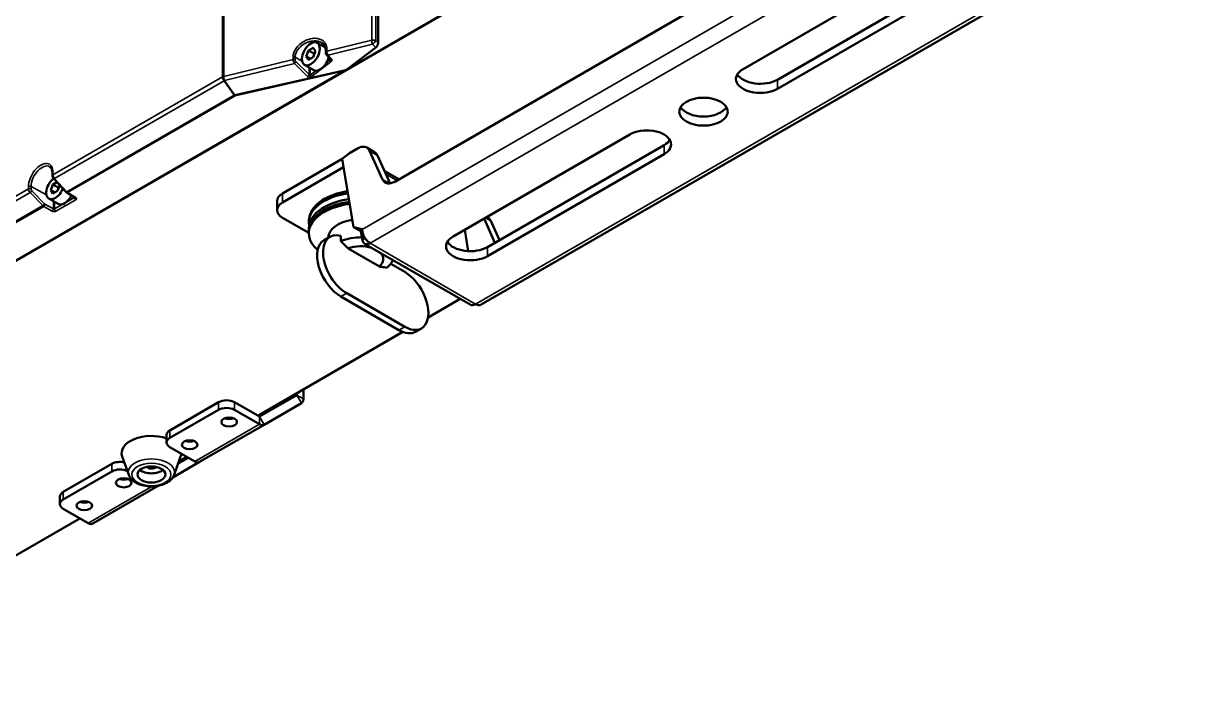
# Model space of a CAD drawing. Header units: millimetres. Extents: x 100 to 5488, y 100 to 4218.
# Drawn here: x 3238.7 to 3553.2, y 856.6 to 1033.5 of the extents above; entities that cross this region are included whole.
import ezdxf

# ---------------------------------------------------------------- set-up
doc = ezdxf.new("R2010")
doc.units = ezdxf.units.MM
doc.header["$LTSCALE"] = 20
doc.layers.add('Visible (ANSI)', color=7, linetype='Continuous', lineweight=50)
doc.layers.add('Visible Narrow (ANSI)', color=7, linetype='Continuous', lineweight=35)

msp = doc.modelspace()

# ---------------------------------------------------------------- linework, layer by layer
at = {"layer": 'Visible (ANSI)'}
for p, q in [((3333.842, 1028.246), (3333.842, 1080.761)), ((3471.492, 1067.885), (3338.32, 990.998)), ((3479.153, 1048.568), (3431.776, 1021.215)), ((3361.517, 957.999), (3512.107, 1044.942)), ((3440.969, 1018.358), (3488.345, 1045.71)), ((3440.969, 1015.908), (3488.345, 1043.261)), ((3315.199, 1026.185), (3314.586, 1024.607)), ((3315.199, 1026.185), (3316.423, 1026.892)), ((3316.751, 1025.288), (3315.199, 1026.185)), ((3317.036, 1026.021), (3316.423, 1026.892)), ((3316.423, 1024.443), (3317.036, 1026.021)), ((3317.511, 1028.258), (3319.722, 1026.982)), ((3319.786, 1026.429), (3319.786, 1025.748)), ((3325.463, 1021.146), (3333.241, 1027.039)), ((3314.111, 1022.369), (3316.586, 1020.94)), ((3314.586, 1024.607), (3315.199, 1023.736)), ((3315.647, 1023.994), (3314.586, 1024.607)), ((3316.423, 1024.443), (3315.199, 1023.736)), ((3320.152, 1024.891), (3320.974, 1024.023)), ((3095.403, 888.263), (3324.794, 1020.702)), ((3401.371, 1003.661), (3353.995, 976.308)), ((3332.924, 998.934), (3330.803, 1000.159)), ((3363.187, 973.45), (3410.563, 1000.803)), ((3324.232, 997.108), (3308.191, 987.846)), ((3324.224, 997.159), (3326.174, 998.682)), ((3327.294, 978.829), (3324.224, 997.159)), ((3328.303, 999.911), (3326.174, 998.682)), ((3331.567, 999.283), (3335.057, 991.626)), ((3337.112, 990.546), (3333.688, 998.058)), ((3363.187, 971.001), (3410.563, 998.353)), ((3324.606, 994.874), (3308.191, 985.397)), ((3335.613, 993.836), (3339.424, 991.635)), ((3246.473, 993.327), (3246.473, 992.647)), ((3246.609, 990.259), (3247.674, 990.874)), ((3246.819, 991.803), (3250.073, 988.265)), ((3246.609, 990.259), (3245.997, 988.681)), ((3245.997, 988.681), (3246.609, 987.81)), ((3247.057, 988.068), (3245.997, 988.681)), ((3248.162, 989.363), (3246.609, 990.259)), ((3247.834, 988.517), (3246.609, 987.81)), ((3247.834, 988.517), (3248.429, 990.052)), ((3250.305, 988.07), (3252.485, 986.722)), ((3245.522, 986.443), (3247.996, 985.015)), ((3306.727, 983.356), (3306.727, 985.805)), ((3308.191, 981.314), (3315.247, 977.241)), ((3315.47, 981.64), (3315.341, 981.004)), ((3363.054, 981.539), (3363.33, 981.379)), ((3315.47, 978.718), (3315.341, 978.082)), ((3329.587, 978.299), (3327.294, 978.829)), ((3329.415, 977.604), (3327.294, 978.829)), ((3329.587, 978.299), (3329.612, 978.152)), ((3358.047, 972.364), (3357.087, 978.094)), ((3362.266, 981.084), (3365.213, 974.62)), ((3366.45, 975.334), (3364.094, 980.504)), ((3319.372, 975.3), (3320.928, 976.198)), ((3323.886, 975.01), (3323.886, 976.424)), ((3329.241, 977.705), (3329.644, 975.296)), ((3329.415, 977.604), (3329.671, 977.545)), ((3325.853, 973.057), (3334.194, 968.241)), ((3358.517, 957.999), (3330.233, 974.329)), ((3340.984, 966.771), (3337.224, 968.942)), ((3337.736, 969.795), (3337.912, 969.896)), ((3323.872, 960.157), (3339.428, 951.176)), ((3325.428, 961.056), (3340.984, 952.074)), ((3355.86, 959.534), (3347.258, 954.567)), ((3340.496, 950.664), (3301.586, 928.199)), ((3343.928, 950.73), (3345.484, 951.628)), ((3312.022, 934.224), (3312.022, 933.72)), ((3313.79, 935.245), (3313.79, 932.699)), ((3277.981, 924.272), (3291.062, 931.825)), ((3295.305, 931.825), (3302.022, 927.947)), ((3312.022, 933.72), (3302.022, 927.947)), ((3313.272, 931.555), (3303.272, 925.782)), ((3277.981, 922.231), (3291.062, 929.784)), ((3295.305, 929.784), (3302.022, 925.905)), ((3303.272, 925.782), (3285.948, 915.779)), ((3277.102, 921.006), (3277.102, 923.048)), ((3277.981, 919.782), (3284.698, 915.903)), ((3249.343, 907.738), (3262.424, 915.291)), ((3266.952, 912.301), (3265.196, 917.216)), ((3278.781, 911.642), (3285.948, 915.779)), ((3279.11, 912.301), (3280.866, 917.216)), ((3280.198, 915.346), (3282.93, 916.924)), ((3282.494, 917.176), (3280.425, 915.981)), ((3249.343, 905.697), (3262.424, 913.25)), ((3274.635, 909.247), (3257.31, 899.245)), ((3274.735, 909.305), (3274.635, 909.247)), ((3274.735, 909.305), (3274.702, 909.362)), ((3274.735, 909.305), (3274.894, 909.398)), ((3248.464, 904.472), (3248.464, 906.514)), ((3256.06, 899.369), (3249.343, 903.248)), ((3253.856, 900.642), (3177.552, 856.588))]:
    msp.add_line(p, q, dxfattribs=at)
for centre, major_axis in [((3315.811, 1025.314), (1.7, 2.944)), ((3421.17, 1009.784), (-6.5, 0)), ((3293.891, 926.518), (-2.1, 0)), ((3283.284, 920.394), (-2.1, 0)), ((3273.031, 912.433), (-3.75, 0)), ((3265.606, 910.188), (-2.1, 0)), ((3255, 904.064), (-2.1, 0))]:
    msp.add_ellipse(centre, major_axis=major_axis, ratio=0.5773503, dxfattribs=at)
for centre, major_axis, ratio, start_param, end_param in [((3320.286, 1025.748), (-0.5, 0), 0.5773503, 0, 0.0001811), ((3333.135, 1027.843), (0.463, 0.925), 0.5782294, 4.0057487, 5.4256924), ((3318.286, 1023.885), (-1.7, -2.944), 0.5773503, 0, 2.0682462), ((3320.515, 1025.235), (-0.363, -0.344), 0.3380766, 6.2831153, 6.2831843), ((3321.337, 1024.367), (-0.363, -0.344), 0.3380766, 0.0000001, 0.0002544), ((3324.765, 1021.502), (1.773, 1.185), 0.32587, 4.5140991, 4.8927613), ((3436.373, 1018.562), (-6.5, 0), 0.5773503, 5.4977871, 8.6393798), ((3436.373, 1021.011), (-6.5, 0), 0.5773503, 0.332447, 2.3561945), ((3421.17, 1012.234), (6.5, 0), 0.5773503, 3.4740396, 5.9507384), ((3405.967, 1001.007), (6.5, 0), 0.5773503, 5.4977871, 8.6393798), ((3328.303, 995.829), (2.5, 4.33), 0.5773503, 5.8925783, 7.0685835), ((3405.967, 1003.457), (6.5, 0), 0.5773503, 5.4977871, 5.9507384), ((3330.424, 994.604), (2.5, 4.33), 0.5773503, 5.8925783, 6.2831853), ((3247.222, 989.388), (-1.7, -2.944), 0.5773503, 4.1147457, 8.092969), ((3246.973, 992.647), (-0.5, 0), 0.5773503, 0, 0.0002015), ((3247.187, 992.142), (-0.368, -0.338), 0.3201418, 6.283125, 6.2831837), ((3338.32, 995.08), (-2.5, -4.33), 0.5773503, 5.8925783, 7.0685835), ((3250.568, 988.495), (-0.263, -0.425), 0.5771744, 6.2829672, 6.2831852), ((3311.727, 985.805), (-5, 0), 0.5773503, 5.4977871, 6.2831853), ((3329.246, 980.063), (-14, 0), 0.5773503, 4.9628823, 6.3843731), ((3329.246, 980.707), (-13.87, 0), 0.5773503, 4.9721839, 6.1664558), ((3249.696, 987.959), (-1.7, -2.944), 0.5773503, 0, 1.6756501), ((3311.727, 983.356), (-5, 0), 0.5773503, 5.4977871, 7.0685835), ((3329.246, 977.141), (-14, 0), 0.5773503, 4.9277626, 6.8772689), ((3329.246, 978.43), (-14, 0), 0.5773503, 4.9432346, 6.3630079), ((3329.246, 977.785), (-13.87, 0), 0.5773503, 4.9366891, 6.1664558), ((3329.246, 977.785), (-13.87, 0), 0.5773503, 4.9366891, 6.1664558), ((3360.83, 977.049), (2.5, 4.33), 0.5773503, 5.8925783, 6.2831853), ((3329.246, 975.916), (-8.75, 0), 0.5773503, 4.9761535, 6.2765792), ((3331.733, 976.927), (1.5, -2.598), 0.5773503, 3.9269908, 5.4977871), ((3323.872, 967.506), (-4.5, 7.794), 0.5773503, 0, 2.3561945), ((3325.428, 968.404), (-4.5, 7.794), 0.5773503, 5.7425094, 8.6393798), ((3329.246, 971.017), (-8.75, 0), 0.5773503, 4.681639, 5.3717393), ((3331.733, 976.927), (-1.5, -2.598), 0.5773503, 5.6723201, 7.0685835), ((3358.591, 973.654), (-6.5, 0), 0.5773503, 5.4977871, 8.6393798), ((3329.246, 970.2), (-6, 0), 0.5773503, 4.213712, 5.313411), ((3329.246, 970.2), (6, 0), 0.5773503, 5.6821633, 6.7818623), ((3358.591, 976.104), (-6.5, 0), 0.5773503, 0.332447, 2.3561945), ((3329.246, 971.017), (8.75, 0), 0.5773503, 5.6238349, 6.072311), ((3340.984, 959.423), (4.5, -7.794), 0.5773503, 5.4977871, 8.6393798), ((3360.017, 960.598), (-1.5, -2.598), 0.5773503, 0, 0.7853982), ((3360.017, 960.598), (1.5, -2.598), 0.5773503, 5.4977871, 6.2831853), ((3339.428, 958.524), (4.5, -7.794), 0.5773503, 5.4977871, 6.2831853), ((3293.183, 930.6), (-3, 0), 0.5773503, 3.9269908, 5.4977871), ((3312.022, 933.72), (1.25, -2.165), 0.5773503, 0, 0.7853982), ((3293.183, 928.559), (3, 0), 0.5773503, 0.7853982, 2.3561945), ((3293.891, 928.559), (-2.1, 0), 0.5773503, 1.0005977, 2.1409949), ((3293.891, 928.559), (1.65, 0), 0.5773503, 4.3272293, 5.0975487), ((3302.022, 927.947), (1.25, -2.165), 0.5773503, 5.4977871, 6.2831853), ((3273.031, 918.149), (-8, 0), 0.5773503, 4.1785017, 6.486616), ((3280.102, 923.048), (-3, 0), 0.5773503, 5.4977871, 6.2831853), ((3280.102, 921.006), (-3, 0), 0.5773503, 5.4977871, 7.0685835), ((3283.284, 922.435), (1.65, 0), 0.5773503, 4.3272293, 5.0975487), ((3283.284, 922.435), (-2.1, 0), 0.5773503, 1.0005977, 2.1409949), ((3264.546, 914.066), (-3, 0), 0.5773503, 4.2975493, 5.4977871), ((3273.031, 918.149), (8, 0), 0.5773503, 6.0797546, 6.2558279), ((3284.698, 917.945), (1.25, -2.165), 0.5773503, 5.4977871, 6.2831853), ((3264.546, 912.025), (3, 0), 0.5773503, 0.8167851, 2.3561945), ((3273.031, 914.883), (-3.75, 0), 0.5773503, 0.6012642, 2.5403284), ((3273.031, 914.883), (1.5, 0), 0.5773503, 3.6492552, 5.7755228), ((3265.606, 912.229), (-2.1, 0), 0.5773503, 1.0005977, 2.1409949), ((3265.606, 912.229), (1.65, 0), 0.5773503, 4.3272293, 5.0975487), ((3273.385, 911.413), (1.25, -2.165), 0.5773503, 5.6498632, 6.2831853), ((3251.464, 906.514), (-3, 0), 0.5773503, 5.4977871, 6.2831853), ((3251.464, 904.472), (-3, 0), 0.5773503, 5.4977871, 7.0685835), ((3255, 906.105), (-2.1, 0), 0.5773503, 1.0005977, 2.1409949), ((3255, 906.105), (1.65, 0), 0.5773503, 4.3272293, 5.0975487), ((3256.06, 901.41), (1.25, -2.165), 0.5773503, 5.4977871, 6.2831853)]:
    msp.add_ellipse(centre, major_axis=major_axis, ratio=ratio, start_param=start_param, end_param=end_param, dxfattribs=at)
for points, knots in [([(3319.786, 1026.429), (3319.786, 1026.748), (3319.725, 1027.048), (3319.498, 1027.577), (3319.328, 1027.813), (3319.006, 1028.108), (3318.885, 1028.198), (3318.754, 1028.278)], [0, 0, 0, 0, 0.12532311, 0.12532311, 0.25251923, 0.25251923, 0.31674209, 0.31674209, 0.31674209, 0.31674209]), ([(3320.152, 1024.891), (3320.072, 1024.975), (3320.001, 1025.073), (3319.889, 1025.276), (3319.846, 1025.382), (3319.798, 1025.574), (3319.786, 1025.662), (3319.786, 1025.748)], [0, 0, 0, 0, 0.035697237, 0.035697237, 0.069380501, 0.069380501, 0.096606896, 0.096606896, 0.096606896, 0.096606896]), ([(3321.034, 1023.908), (3321.034, 1023.915), (3321.032, 1023.928), (3321.022, 1023.956), (3321.016, 1023.968), (3320.999, 1023.994), (3320.988, 1024.008), (3320.974, 1024.023)], [0, 0, 0, 0, 0.014407676, 0.014407676, 0.022325824, 0.022325824, 0.030640172, 0.030640172, 0.030640172, 0.030640172]), ([(3246.473, 993.327), (3246.473, 993.5), (3246.461, 993.664), (3246.417, 993.969), (3246.384, 994.109), (3246.3, 994.362), (3246.25, 994.475), (3246.136, 994.673), (3246.072, 994.758), (3245.934, 994.902), (3245.86, 994.962), (3245.78, 995.01)], [3.14159265, 3.14159265, 3.14159265, 3.14159265, 3.2962037, 3.2962037, 3.45081476, 3.45081476, 3.60542581, 3.60542581, 3.76003686, 3.76003686, 3.91464791, 3.91464791, 3.91464791, 3.91464791]), ([(3246.819, 991.803), (3246.743, 991.886), (3246.675, 991.982), (3246.571, 992.18), (3246.531, 992.283), (3246.484, 992.473), (3246.473, 992.56), (3246.473, 992.646)], [0, 0, 0, 0, 0.034409848, 0.034409848, 0.067089974, 0.067089974, 0.094403388, 0.094403388, 0.094403388, 0.094403388]), ([(3266.952, 912.301), (3267.093, 911.905), (3267.319, 911.542), (3267.935, 910.839), (3268.35, 910.515), (3269.334, 909.946), (3269.915, 909.713), (3271.156, 909.376), (3271.815, 909.272), (3273.146, 909.2), (3273.817, 909.23), (3275.115, 909.42), (3275.743, 909.58), (3276.901, 910.03), (3277.432, 910.32), (3278.322, 911.022), (3278.688, 911.433), (3279.004, 912.034), (3279.062, 912.166), (3279.11, 912.301)], [2.5596252, 2.5596252, 2.5596252, 2.5596252, 2.8252743, 2.8252743, 3.1411104, 3.1411104, 3.4872666, 3.4872666, 3.8329095, 3.8329095, 4.1753063, 4.1753063, 4.5187241, 4.5187241, 4.8660653, 4.8660653, 5.2036341, 5.2036341, 5.2943564, 5.2943564, 5.2943564, 5.2943564])]:
    msp.add_open_spline(points, degree=3, knots=knots, dxfattribs=at)
for points in [[(3250.305, 988.07), (3250.221, 988.122), (3250.142, 988.189), (3250.073, 988.265)], [(3252.494, 986.716), (3252.494, 986.716), (3252.491, 986.718), (3252.485, 986.722)], [(3323.886, 975.01), (3324.123, 974.774), (3324.585, 974.315), (3325.24, 973.664), (3325.653, 973.256), (3325.853, 973.057)], [(3334.194, 968.241), (3334.394, 968.209), (3334.806, 968.141), (3335.462, 968.035), (3335.924, 967.96), (3336.162, 967.922)]]:
    msp.add_open_spline(points, degree=3, dxfattribs=at)
at = {"layer": 'Visible Narrow (ANSI)'}
for p, q in [((3326.048, 1021.589), (3553.183, 1152.726)), ((3544.152, 1147.185), (3211.497, 955.127)), ((3332.146, 1028.968), (3332.146, 1080.952)), ((3333.231, 1080.836), (3333.231, 1028.852)), ((3292.099, 1019.108), (3292.099, 1071.092)), ((3292.416, 1071.215), (3292.416, 1019.232)), ((3329.612, 978.152), (3480.201, 1065.095)), ((3482.322, 1061.421), (3331.733, 974.478)), ((3360.017, 958.148), (3510.607, 1045.091)), ((3320.091, 1026.014), (3332.146, 1028.968)), ((3333.842, 1028.246), (3333.231, 1028.852)), ((3320.091, 1026.694), (3320.091, 1026.014)), ((3332.386, 1027.888), (3320.44, 1024.96)), ((3332.386, 1027.888), (3333.241, 1027.039)), ((3292.416, 1019.232), (3311.032, 1023.794)), ((3311.393, 1022.743), (3292.656, 1018.151)), ((3311.032, 1023.794), (3311.032, 1024.475)), ((3311.393, 1022.743), (3314.894, 1019.267)), ((3311.575, 1024.416), (3311.575, 1023.736)), ((3313.462, 1023.364), (3311.575, 1024.416)), ((3315.316, 1019.75), (3311.816, 1023.225)), ((3315.875, 1019.145), (3321.254, 1023.22)), ((3320.975, 1023.698), (3320.031, 1022.983)), ((3321.262, 1024.092), (3320.44, 1024.96)), ((3320.975, 1023.698), (3320.975, 1024.022)), ((3246.619, 992.851), (3292.099, 1019.108)), ((3325.463, 1021.146), (3295.324, 1014.274)), ((3295.462, 1014.014), (3324.794, 1020.702)), ((3315.316, 1019.75), (3315.316, 1021.674)), ((3315.596, 1021.512), (3315.596, 1019.623)), ((3317.128, 1020.784), (3315.596, 1019.623)), ((3292.534, 1018.104), (3247.051, 991.844)), ((3292.534, 1018.104), (3295.203, 1014.226)), ((3295.324, 1014.274), (3292.656, 1018.151)), ((3440.969, 1018.358), (3440.969, 1015.908)), ((3250.305, 988.305), (3295.203, 1014.226)), ((3295.462, 1014.014), (3250.557, 988.088)), ((3410.563, 998.353), (3410.563, 1000.803)), ((3333.688, 998.058), (3331.567, 999.283)), ((3246.619, 993.531), (3246.619, 992.851)), ((3250.305, 988.305), (3247.051, 991.844)), ((3335.057, 991.626), (3336.961, 990.527)), ((3338.882, 991.322), (3336, 992.986)), ((3154.697, 939.779), (3240.046, 989.055)), ((3240.484, 988.052), (3155.127, 938.771)), ((3240.046, 989.055), (3240.046, 989.736)), ((3240.484, 988.052), (3243.854, 984.58)), ((3240.746, 989.739), (3240.746, 989.059)), ((3244.873, 987.438), (3240.746, 989.739)), ((3244.337, 985.086), (3240.968, 988.558)), ((3250.557, 988.088), (3252.738, 986.75)), ((3308.191, 987.846), (3308.191, 985.397)), ((3158.381, 935.232), (3243.854, 984.58)), ((3244.121, 984.372), (3158.633, 935.016)), ((3246.361, 983.068), (3244.121, 984.372)), ((3244.47, 984.981), (3246.727, 983.678)), ((3246.727, 983.678), (3246.727, 985.748)), ((3247.007, 985.586), (3247.007, 983.67)), ((3247.007, 983.67), (3249.292, 984.989)), ((3252.733, 986.167), (3247.354, 983.061)), ((3250.101, 985.456), (3252.386, 986.775)), ((3252.386, 986.775), (3252.386, 986.784)), ((3364.094, 980.504), (3362.678, 981.321)), ((3330.359, 975.855), (3329.644, 975.296)), ((3331.733, 974.478), (3360.017, 958.148)), ((3363.187, 973.45), (3363.187, 971.001)), ((3323.872, 960.157), (3325.428, 961.056)), ((3347.269, 954.641), (3355.801, 959.568)), ((3301.527, 928.232), (3340.426, 950.691)), ((3339.428, 951.176), (3340.984, 952.074)), ((3291.062, 929.784), (3291.062, 931.825)), ((3295.305, 931.825), (3295.305, 929.784)), ((3313.272, 931.555), (3312.022, 933.72)), ((3312.022, 933.72), (3313.79, 932.699)), ((3302.022, 925.905), (3302.022, 927.947)), ((3302.022, 927.947), (3303.272, 925.782)), ((3284.698, 915.903), (3302.022, 925.905)), ((3277.981, 924.272), (3277.981, 922.231)), ((3262.424, 913.25), (3262.424, 915.291)), ((3280.455, 916.067), (3282.435, 917.21)), ((3256.06, 899.369), (3273.125, 909.222)), ((3274.58, 909.342), (3274.635, 909.247)), ((3249.343, 907.738), (3249.343, 905.697)), ((3177.564, 856.662), (3253.798, 900.676))]:
    msp.add_line(p, q, dxfattribs=at)
for centre, major_axis, ratio, start_param, end_param in [((3332.537, 1028.437), (1, 0), 0.5773503, 0.8028515, 1.9722221), ((3332.537, 1028.437), (-0.238, 0.971), 0.3190306, 0.9157657, 2.0917709), ((3332.537, 1028.437), (-0.705, -0.71), 0.3228173, 1.0521891, 2.4721327), ((3318.147, 1023.965), (2.002, 3.467), 0.5773503, 0.3082637, 0.556192), ((3318.286, 1023.885), (1.902, 3.294), 0.5773503, 0.2776514, 0.4647743), ((3320.286, 1026.429), (-0.5, 0), 0.5773503, 5.1138197, 6.2831853), ((3320.286, 1025.748), (-0.5, 0), 0.5773503, 5.1138166, 6.2831853), ((3318.147, 1023.965), (2.002, 3.467), 0.5773503, 0.0859289, 0.0859509), ((3318.286, 1023.885), (1.902, 3.294), 0.5773503, 0.0772174, 0.0772998), ((3311.228, 1024.209), (-0.5, 0), 0.5773503, 3.9444478, 5.1138116), ((3311.228, 1023.528), (-0.5, 0), 0.5773503, 3.9444441, 5.1138147), ((3311.468, 1023.017), (-0.352, -0.355), 0.3228173, 1.0521891, 2.4721327), ((3311.966, 1023.518), (-0.301, 0.428), 0.5824453, 0.6923998, 1.8683091), ((3320.515, 1025.235), (-0.363, -0.344), 0.3380766, 0, 1.0622254), ((3321.337, 1024.367), (-0.363, -0.344), 0.3380766, 0.0002543, 1.0622246), ((3321.329, 1023.494), (0.302, -0.399), 0.481405, 3.8606835, 5.0668472), ((3292.806, 1018.7), (1, 0), 0.5773503, 1.9722221, 2.3561945), ((3292.806, 1018.7), (-0.5, 0.866), 0.5773503, 0.7853982, 1.9613784), ((3292.806, 1018.7), (0.238, -0.971), 0.3190306, 4.0573584, 5.2333636), ((3314.969, 1019.542), (-0.352, -0.355), 0.3228173, 1.0521891, 2.4721327), ((3315.95, 1019.419), (0.302, -0.399), 0.481405, 3.8606833, 5.066844), ((3292.806, 1018.7), (-0.824, -0.567), 0.4079587, 0.9736371, 1.1205519), ((3295.474, 1014.823), (0.824, 0.567), 0.4079587, 4.1152362, 4.2621445), ((3295.474, 1014.823), (-0.5, 0.866), 0.5773503, 1.9614034, 2.3387412), ((3295.474, 1014.823), (0.222, -0.975), 0.3106384, 5.2384446, 5.6171068), ((3243.332, 991.633), (2.324, 4.026), 0.5773503, 5.4977871, 8.6393798), ((3243.68, 991.433), (2.074, 3.593), 0.5773503, 6.2708424, 8.6393798), ((3246.973, 993.327), (-0.5, 0), 0.5773503, 5.4977871, 6.2831853), ((3246.973, 992.647), (-0.5, 0), 0.5773503, 5.4977853, 6.2831853), ((3247.321, 992.439), (0.494, -0.87), 0.5723809, 3.931288, 5.107053), ((3247.187, 992.142), (-0.368, -0.338), 0.3201418, 0, 0.9222131), ((3240.399, 989.531), (-0.5, 0), 0.5773503, 3.9444441, 5.4977871), ((3240.399, 988.851), (0.5, 0), 0.5773503, 0.8028515, 2.3561963), ((3240.759, 988.651), (0.507, -0.862), 0.5823584, 3.9225999, 5.0986212), ((3240.62, 988.351), (-0.359, -0.348), 0.3015393, 0.9138379, 2.4779233), ((3241.106, 988.858), (-0.257, 0.429), 0.5873385, 0.7765709, 1.9526184), ((3250.441, 988.603), (-0.368, -0.338), 0.3201418, 0, 0.9222131), ((3250.568, 988.495), (-0.263, -0.425), 0.5771744, 0, 0.7889116), ((3243.99, 984.879), (0.359, 0.348), 0.3015393, 4.055431, 5.6195159), ((3244.122, 984.774), (-0.25, -0.433), 0.5570252, 0.7992368, 2.3560422), ((3244.476, 985.386), (-0.257, 0.429), 0.5873385, 1.9526227, 2.3298231), ((3252.245, 986.867), (-0.2, 0.011), 0.6117861, 2.3901961, 2.4389675), ((3252.739, 986.571), (0.25, -0.433), 0.5773503, 3.92699, 5.4803337), ((3252.748, 987.148), (-0.263, -0.425), 0.5771744, 0, 0.8136044), ((3246.379, 983.471), (-0.25, -0.433), 0.5570252, 0.7745258, 2.3560434), ((3246.866, 983.761), (-0.2, 0.011), 0.6111627, 0.8368599, 2.3907365), ((3247.361, 983.466), (0.25, -0.433), 0.5773503, 3.9269898, 5.4803406), ((3273.031, 913.025), (-6.207, 0), 0.5773503, 2.9381619, 6.486616)]:
    msp.add_ellipse(centre, major_axis=major_axis, ratio=ratio, start_param=start_param, end_param=end_param, dxfattribs=at)
msp.add_ellipse((3273.031, 912.433), major_axis=(5.246, 0), ratio=0.5773503, dxfattribs=at)
for points in [[(3320.091, 1026.694), (3320.087, 1027.048), (3319.973, 1027.696), (3319.478, 1028.504), (3318.679, 1029.12), (3317.594, 1029.467), (3316.374, 1029.5), (3315.033, 1029.208), (3313.75, 1028.613), (3312.584, 1027.736), (3311.687, 1026.665), (3311.154, 1025.554), (3311.034, 1024.834), (3311.032, 1024.475)], [(3321.254, 1023.22), (3321.32, 1023.273), (3321.421, 1023.393), (3321.475, 1023.618), (3321.43, 1023.865), (3321.33, 1024.017), (3321.262, 1024.092)], [(3314.894, 1019.267), (3314.966, 1019.195), (3315.125, 1019.087), (3315.404, 1019.009), (3315.662, 1019.028), (3315.809, 1019.095), (3315.875, 1019.145)]]:
    msp.add_open_spline(points, degree=3, dxfattribs=at)
for points, knots in [([(3311.575, 1024.416), (3311.575, 1024.571), (3311.616, 1025.047), (3311.893, 1025.869), (3312.542, 1026.821), (3313.473, 1027.667), (3314.622, 1028.324), (3315.883, 1028.718), (3317.13, 1028.806), (3318.093, 1028.614), (3318.59, 1028.377), (3318.754, 1028.278)], [0, 0, 0, 0, 0.04268604, 0.12861361, 0.21788009, 0.31166095, 0.40973748, 0.51031476, 0.61058748, 0.70787377, 0.7619248, 0.7619248, 0.7619248, 0.7619248]), ([(3320.44, 1024.96), (3320.376, 1025.054), (3320.315, 1025.162), (3320.262, 1025.281), (3320.21, 1025.4), (3320.165, 1025.53), (3320.136, 1025.656), (3320.106, 1025.782), (3320.091, 1025.904), (3320.091, 1026.014)], [0, 0, 0, 0, 0.33333333, 0.33333333, 0.33333333, 0.66666667, 0.66666667, 0.66666667, 1, 1, 1, 1]), ([(3311.032, 1023.794), (3311.032, 1023.697), (3311.045, 1023.585), (3311.073, 1023.464), (3311.101, 1023.343), (3311.144, 1023.211), (3311.199, 1023.086), (3311.254, 1022.962), (3311.319, 1022.845), (3311.393, 1022.743)], [0, 0, 0, 0, 0.33333333, 0.33333333, 0.33333333, 0.66666667, 0.66666667, 0.66666667, 1, 1, 1, 1]), ([(3321.034, 1023.908), (3321.034, 1023.897), (3321.033, 1023.886), (3321.033, 1023.875), (3321.031, 1023.845), (3321.027, 1023.816), (3321.019, 1023.79), (3321.011, 1023.76), (3321, 1023.734), (3320.986, 1023.713), (3320.983, 1023.708), (3320.979, 1023.703), (3320.975, 1023.698)], [0.50720955, 0.50720955, 0.50720955, 0.50720955, 0.57244242, 0.57244242, 0.57244242, 0.7525286, 0.7525286, 0.7525286, 0.9519984, 0.9519984, 0.9519984, 1, 1, 1, 1]), ([(3315.596, 1019.623), (3315.587, 1019.612), (3315.577, 1019.603), (3315.565, 1019.595), (3315.554, 1019.588), (3315.541, 1019.583), (3315.528, 1019.58), (3315.514, 1019.578), (3315.499, 1019.578), (3315.483, 1019.581), (3315.468, 1019.585), (3315.452, 1019.591), (3315.437, 1019.601), (3315.422, 1019.61), (3315.407, 1019.622), (3315.393, 1019.637), (3315.378, 1019.651), (3315.365, 1019.668), (3315.352, 1019.687), (3315.339, 1019.706), (3315.327, 1019.727), (3315.316, 1019.75)], [0, 0, 0, 0, 0.1428571, 0.1428571, 0.1428571, 0.2857143, 0.2857143, 0.2857143, 0.4285714, 0.4285714, 0.4285714, 0.5714286, 0.5714286, 0.5714286, 0.7142857, 0.7142857, 0.7142857, 0.8571429, 0.8571429, 0.8571429, 1, 1, 1, 1]), ([(3250.557, 988.088), (3250.528, 988.106), (3250.476, 988.15), (3250.387, 988.22), (3250.332, 988.276), (3250.305, 988.305)], [0.00010551, 0.00010551, 0.00010551, 0.00010551, 0.33333333, 0.66666667, 1, 1, 1, 1]), ([(3243.854, 984.58), (3243.882, 984.552), (3243.939, 984.497), (3244.024, 984.425), (3244.091, 984.389), (3244.121, 984.372)], [0, 0, 0, 0, 0.33333333, 0.66666667, 0.99989449, 0.99989449, 0.99989449, 0.99989449]), ([(3252.733, 986.167), (3252.801, 986.206), (3252.9, 986.294), (3252.957, 986.451), (3252.901, 986.61), (3252.818, 986.7), (3252.742, 986.748)], [0, 0, 0, 0, 0.25, 0.5, 0.75, 0.99591904, 0.99591904, 0.99591904, 0.99591904]), ([(3246.365, 983.066), (3246.445, 983.02), (3246.596, 982.97), (3246.866, 982.934), (3247.135, 982.966), (3247.286, 983.022), (3247.354, 983.061)], [0.00408072, 0.00408072, 0.00408072, 0.00408072, 0.25, 0.5, 0.75, 1, 1, 1, 1])]:
    msp.add_open_spline(points, degree=3, knots=knots, dxfattribs=at)

doc.saveas('drawing.dxf')
